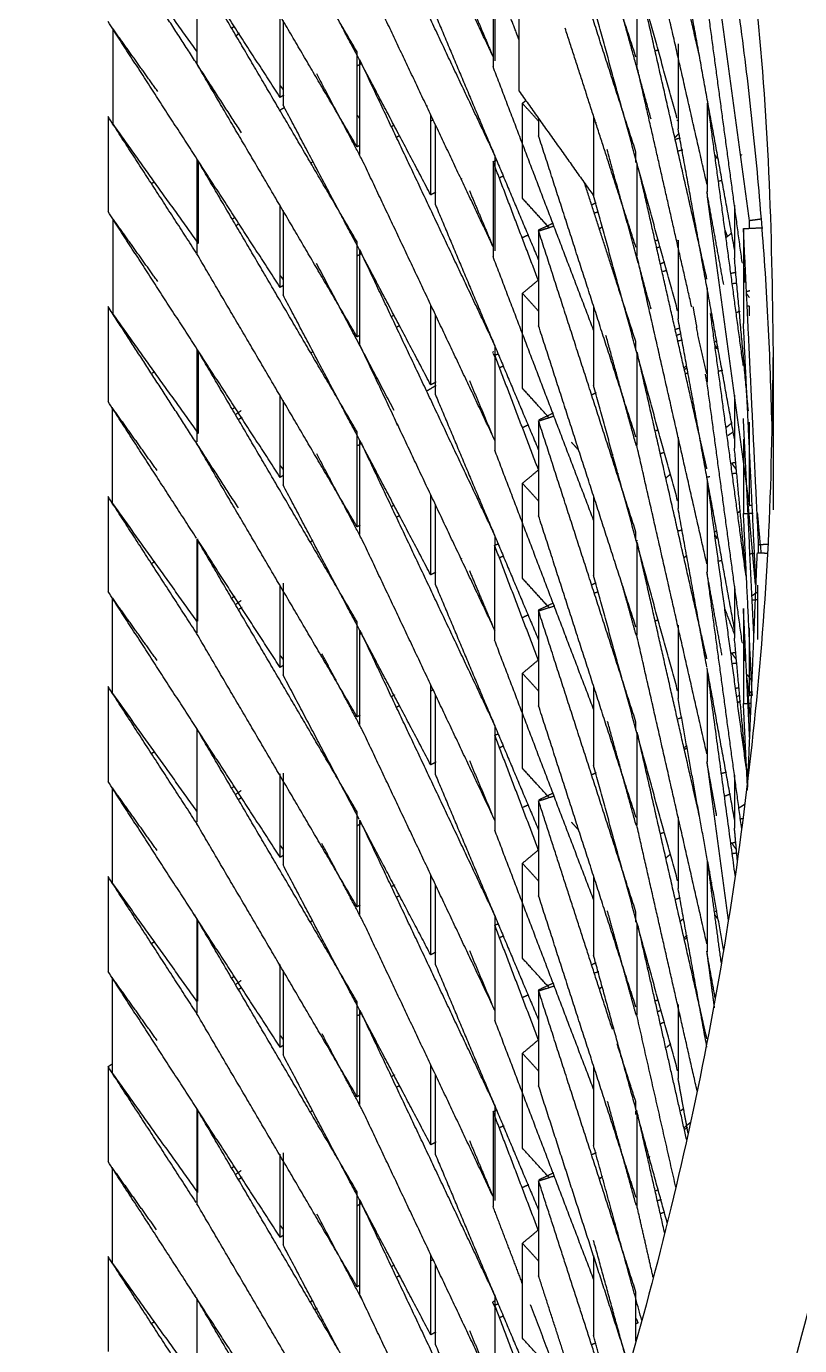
# Model space of a CAD drawing. Header units: centimetres. Extents: x 0 to 19.8, y 0 to 41.5.
# Drawn here: x 16.671 to 17.16, y 15.006 to 15.84 of the extents above; entities that cross this region are included whole.
import ezdxf

# ---------------------------------------------------------------- set-up
doc = ezdxf.new("R2010")
doc.units = ezdxf.units.CM
doc.layers.add('Make2D$Visible$Curves', color=7, linetype='Continuous', true_color=0x000000)

msp = doc.modelspace()

# ---------------------------------------------------------------- linework, layer by layer
at = {"layer": 'Make2D$Visible$Curves', "color": 18, "lineweight": -3, "true_color": 0x000000}
for points, weights in [([(17.24305, 15.63412), (17.24305, 16.57453), (16.60408, 17.26453)], [0.853867800566, 0.860338983745, 1]), ([(16.53071, 17.19659), (17.14305, 16.53534), (17.14305, 15.63412)], [1, 0.860338983745, 0.853867800566]), ([(17.1425, 15.58412), (17.13145, 16.09251), (16.90706, 16.54885)], [0.854325259048, 0.860044404178, 0.908139450039]), ([(17.08101, 15.76925), (17.08239, 15.77072), (17.08378, 15.77218)], [0.981324786889, 0.98078318481, 0.980245690623])]:
    msp.add_rational_spline(points, weights, degree=2, dxfattribs=at)
for points in [[(17.05645, 15.82004), (17.02571, 15.9152), (16.99497, 16.01035)], [(16.88032, 15.82343), (16.82968, 15.90967), (16.77905, 15.9959)], [(16.96607, 15.82072), (16.92448, 15.90865), (16.88289, 15.99658)], [(17.09657, 15.82066), (17.07708, 15.90648), (17.05759, 15.9923)], [(17.08236, 15.78151), (17.05601, 15.87714), (17.02966, 15.97278)], [(16.8317, 15.79469), (16.77735, 15.87863), (16.723, 15.96258)], [(17.05645, 15.76004), (17.02571, 15.8552), (16.99497, 15.95035)], [(16.88032, 15.76343), (16.82968, 15.84967), (16.77905, 15.9359)], [(16.96741, 15.75788), (16.92481, 15.84795), (16.88221, 15.93802)], [(17.10126, 15.74002), (17.07911, 15.83754), (17.05696, 15.93505)], [(16.9268, 15.73312), (16.88014, 15.82156), (16.83348, 15.91001)], [(17.12809, 15.71681), (17.11471, 15.81591), (17.10132, 15.91501)], [(16.80731, 15.77235), (16.76516, 15.83746), (16.723, 15.90258)], [(16.77905, 15.82391), (16.7523, 15.86136), (16.72556, 15.89881)], [(16.98251, 15.89884), (16.98251, 15.84884), (16.98251, 15.79884)], [(17.11882, 15.69818), (17.10095, 15.79657), (17.08307, 15.89496)], [(16.88032, 15.70343), (16.82968, 15.78967), (16.77905, 15.8759)], [(16.77905, 15.8759), (16.77905, 15.8459), (16.77905, 15.8159)], [(16.9661, 15.70065), (16.9245, 15.78861), (16.88289, 15.87658)], [(16.98251, 15.83133), (16.97434, 15.85274), (16.96617, 15.87415)], [(16.96617, 15.87415), (16.96617, 15.84415), (16.96617, 15.81415)], [(16.96741, 15.81788), (16.96741, 15.84788), (16.96741, 15.87788)], [(17.05696, 15.87411), (17.05696, 15.84458), (17.05696, 15.81505)], [(17.10126, 15.68002), (17.0792, 15.77712), (17.05715, 15.87423)], [(16.9512, 15.8559), (16.95869, 15.8381), (16.96617, 15.8203)], [(17.08278, 15.65996), (17.05622, 15.75637), (17.02966, 15.85278)], [(17.12353, 15.69055), (17.11243, 15.77278), (17.10132, 15.85501)], [(16.8317, 15.67469), (16.77735, 15.75863), (16.723, 15.84258)], [(16.8317, 15.79469), (16.8317, 15.82046), (16.8317, 15.84623)], [(16.83348, 15.84331), (16.83348, 15.81666), (16.83348, 15.79001)], [(16.92976, 15.84688), (16.96236, 15.76936), (16.99497, 15.69185)], [(17.06595, 15.78107), (17.05698, 15.81361), (17.04801, 15.84615)], [(16.72597, 15.83818), (16.72597, 15.80818), (16.72597, 15.77818)], [(16.75435, 15.79844), (16.74024, 15.8182), (16.72613, 15.83796)], [(16.80273, 15.83955), (16.80191, 15.83897), (16.8011, 15.8384)], [(16.80384, 15.83378), (16.80491, 15.83454), (16.80597, 15.8353)], [(17.05645, 15.70004), (17.0341, 15.76921), (17.01176, 15.83839)], [(17.07091, 15.82471), (17.06974, 15.82433), (17.06857, 15.82395)], [(17.08307, 15.82864), (17.08307, 15.8018), (17.08307, 15.77496)], [(16.88032, 15.64343), (16.82968, 15.72967), (16.77905, 15.8159)], [(16.88032, 15.76343), (16.88032, 15.79343), (16.88032, 15.82343)], [(16.88045, 15.81479), (16.8818, 15.8155), (16.88316, 15.81621)], [(16.88189, 15.81868), (16.88189, 15.78868), (16.88189, 15.75868)], [(16.96741, 15.63788), (16.92479, 15.728), (16.88216, 15.81811)], [(16.88388, 15.75447), (16.86933, 15.78206), (16.85478, 15.80964)], [(17.02966, 15.64779), (16.99791, 15.73097), (16.96617, 15.81415)], [(17.09167, 15.66223), (17.07432, 15.73864), (17.05696, 15.81505)], [(16.8317, 15.8022), (16.83259, 15.80095), (16.83348, 15.7997)], [(16.8338, 15.79605), (16.83275, 15.79537), (16.8317, 15.79469)], [(16.98251, 15.79884), (17.00598, 15.76588), (17.02944, 15.73292)], [(16.98473, 15.79098), (16.98584, 15.79191), (16.98695, 15.79283)], [(16.99497, 15.77973), (16.98985, 15.78535), (16.98473, 15.79098)], [(16.98473, 15.73098), (16.98473, 15.76098), (16.98473, 15.79098)], [(17.10132, 15.79113), (17.10132, 15.76307), (17.10132, 15.73501)], [(17.12424, 15.6253), (17.11307, 15.70806), (17.10189, 15.79082)], [(16.723, 15.78258), (16.723, 15.75258), (16.723, 15.72258)], [(16.77894, 15.69618), (16.75097, 15.73938), (16.723, 15.78258)], [(16.83153, 15.78671), (16.83312, 15.78765), (16.8347, 15.78858)], [(16.9268, 15.61312), (16.88014, 15.70156), (16.83348, 15.79001)], [(16.88041, 15.78345), (16.88115, 15.78231), (16.88189, 15.78116)], [(16.92455, 15.7894), (16.92445, 15.78935), (16.92435, 15.78929)], [(16.9268, 15.73312), (16.9268, 15.75842), (16.9268, 15.78373)], [(17.02966, 15.78297), (17.02966, 15.75788), (17.02966, 15.73278)], [(16.78005, 15.70244), (16.75301, 15.74031), (16.72597, 15.77818)], [(16.9034, 15.77699), (16.90292, 15.7767), (16.90243, 15.77642)], [(16.92691, 15.77997), (16.92761, 15.7803), (16.9283, 15.78063)], [(16.92976, 15.72688), (16.92976, 15.75221), (16.92976, 15.77755)], [(16.99497, 15.78156), (16.99497, 15.77596), (16.99497, 15.77035)], [(17.03109, 15.77893), (17.03121, 15.77897), (17.03134, 15.77902)], [(17.08278, 15.77996), (17.08271, 15.78023), (17.08264, 15.78049)], [(17.0835, 15.78016), (17.08314, 15.78006), (17.08278, 15.77996)], [(17.11867, 15.57903), (17.10087, 15.677), (17.08307, 15.77496)], [(16.90547, 15.76983), (16.90628, 15.77021), (16.90708, 15.77059)], [(17.05645, 15.58004), (17.02571, 15.6752), (16.99497, 15.77035)], [(17.0845, 15.7691), (17.0829, 15.76858), (17.0813, 15.76807)], [(16.88201, 15.76443), (16.88116, 15.76393), (16.88032, 15.76343)], [(16.96741, 15.69788), (16.96741, 15.72788), (16.96741, 15.75788)], [(17.06599, 15.66092), (17.05208, 15.71141), (17.03817, 15.76189)], [(17.05645, 15.75368), (17.05645, 15.75686), (17.05645, 15.76004)], [(17.08331, 15.76104), (17.08464, 15.76134), (17.08596, 15.76164)], [(17.10776, 15.75636), (17.10701, 15.75739), (17.10626, 15.75843)], [(17.12278, 15.75844), (17.1231, 15.75852), (17.12342, 15.75861)], [(16.88032, 15.58343), (16.82968, 15.66967), (16.77905, 15.7559)], [(16.77905, 15.7559), (16.77905, 15.7259), (16.77905, 15.6959)], [(16.78005, 15.70244), (16.78005, 15.72845), (16.78005, 15.75446)], [(16.85242, 15.75411), (16.85188, 15.75372), (16.85133, 15.75333)], [(16.96741, 15.57788), (16.92515, 15.66723), (16.88289, 15.75658)], [(16.96617, 15.75415), (16.96729, 15.75458), (16.9684, 15.755)], [(16.99478, 15.67918), (16.98048, 15.71667), (16.96617, 15.75415)], [(16.96617, 15.75415), (16.96617, 15.72415), (16.96617, 15.69415)], [(17.05696, 15.7521), (17.05696, 15.72358), (17.05696, 15.69505)], [(17.10722, 15.75636), (17.10747, 15.75653), (17.10773, 15.7567)], [(16.75076, 15.74055), (16.75142, 15.74097), (16.75207, 15.7414)], [(16.94633, 15.74342), (16.94618, 15.74334), (16.94604, 15.74326)], [(16.97298, 15.74506), (16.97157, 15.74446), (16.97015, 15.74387)], [(17.04418, 15.67803), (17.03406, 15.70933), (17.02395, 15.74064)], [(17.09657, 15.58066), (17.07768, 15.66385), (17.05878, 15.74705)], [(17.11089, 15.74221), (17.10971, 15.74194), (17.10853, 15.74167)], [(16.92997, 15.73479), (16.92839, 15.73395), (16.9268, 15.73312)], [(16.9512, 15.7359), (16.95869, 15.7181), (16.96617, 15.7003)], [(17.08278, 15.53996), (17.05622, 15.63637), (17.02966, 15.73278)], [(17.11186, 15.67652), (17.10654, 15.70579), (17.10122, 15.73507)], [(17.12809, 15.53681), (17.11471, 15.63591), (17.10132, 15.73501)], [(16.8317, 15.67469), (16.8317, 15.70046), (16.8317, 15.72623)], [(16.92976, 15.72688), (16.96236, 15.64936), (16.99497, 15.57185)], [(17.00156, 15.71248), (16.99315, 15.72173), (16.98473, 15.73098)], [(17.03114, 15.72803), (17.02983, 15.7274), (17.02851, 15.72678)], [(17.11867, 15.72656), (17.11867, 15.70987), (17.11867, 15.69317)], [(16.8317, 15.55469), (16.77735, 15.63863), (16.723, 15.72258)], [(16.72597, 15.71799), (16.72597, 15.68809), (16.72597, 15.65818)], [(16.75435, 15.67844), (16.74035, 15.69805), (16.72635, 15.71765)], [(16.80309, 15.71888), (16.80245, 15.71843), (16.80182, 15.71798)], [(16.83348, 15.72319), (16.83348, 15.6966), (16.83348, 15.67001)], [(17.01143, 15.7187), (17.01179, 15.71794), (17.01214, 15.71718)], [(17.03012, 15.72171), (17.03136, 15.72211), (17.0326, 15.72251)], [(17.13603, 15.71788), (17.13206, 15.71735), (17.12809, 15.71681)], [(17.12809, 15.71203), (17.12809, 15.71442), (17.12809, 15.71681)], [(16.80389, 15.71381), (16.80475, 15.71443), (16.8056, 15.71504)], [(16.98853, 15.70787), (16.9867, 15.70701), (16.98486, 15.70614)], [(17.00406, 15.71522), (16.99936, 15.713), (16.99467, 15.71078)], [(16.99497, 15.71035), (16.99982, 15.71192), (17.00468, 15.71349)], [(17.05645, 15.52004), (17.02571, 15.6152), (16.99497, 15.71035)], [(16.99497, 15.71035), (16.99497, 15.68035), (16.99497, 15.65035)], [(17.03333, 15.71161), (17.03424, 15.71238), (17.03515, 15.71314)], [(17.11272, 15.7106), (17.11345, 15.70868), (17.11418, 15.70677)], [(17.11692, 15.70906), (17.11532, 15.70773), (17.11373, 15.70639)], [(17.12435, 15.71185), (17.13043, 15.71215), (17.13652, 15.71244)], [(17.13393, 15.51208), (17.12914, 15.61197), (17.12435, 15.71185)], [(17.12435, 15.71185), (17.12435, 15.68185), (17.12435, 15.65185)], [(16.88032, 15.64343), (16.88032, 15.67343), (16.88032, 15.70343)], [(17.07056, 15.7046), (17.0696, 15.70429), (17.06863, 15.70397)], [(17.07183, 15.70041), (17.07084, 15.70003), (17.06985, 15.69965)], [(17.08252, 15.70449), (17.08237, 15.70443), (17.08223, 15.70437)], [(17.08307, 15.7045), (17.08307, 15.67973), (17.08307, 15.65496)], [(16.88032, 15.52343), (16.82968, 15.60967), (16.77905, 15.6959)], [(16.88049, 15.69481), (16.88184, 15.69552), (16.8832, 15.69623)], [(16.88189, 15.69868), (16.88189, 15.66868), (16.88189, 15.63868)], [(16.96741, 15.51788), (16.92477, 15.60804), (16.88212, 15.69819)], [(17.02966, 15.52779), (16.99791, 15.61097), (16.96617, 15.69415)], [(17.05745, 15.69492), (17.05714, 15.6948), (17.05684, 15.69468)], [(17.10126, 15.50002), (17.0792, 15.59715), (17.05714, 15.69428)], [(17.07185, 15.68967), (17.07317, 15.69023), (17.07449, 15.69078)], [(17.12743, 15.59675), (17.12305, 15.64496), (17.11867, 15.69317)], [(17.12551, 15.67786), (17.12493, 15.6843), (17.12434, 15.69073)], [(16.90366, 15.59698), (16.87916, 15.64342), (16.85466, 15.68986)], [(17.07342, 15.68484), (17.07462, 15.68517), (17.07581, 15.6855)], [(17.11955, 15.68418), (17.11802, 15.68383), (17.11649, 15.68348)], [(16.8317, 15.6822), (16.83259, 15.68095), (16.83348, 15.6797)], [(16.83367, 15.67597), (16.83269, 15.67533), (16.8317, 15.67469)], [(16.98473, 15.67098), (16.98993, 15.67532), (16.99512, 15.67967)], [(17.05645, 15.64004), (17.05032, 15.65901), (17.04419, 15.67799)], [(17.10132, 15.6745), (17.10132, 15.64476), (17.10132, 15.61501)], [(17.10854, 15.68167), (17.10853, 15.68167), (17.10853, 15.68167)], [(17.11739, 15.67718), (17.11874, 15.67736), (17.12009, 15.67755)], [(16.9268, 15.49312), (16.88014, 15.58156), (16.83348, 15.67001)], [(16.99497, 15.65973), (16.98985, 15.66535), (16.98473, 15.67098)], [(16.98473, 15.61098), (16.98473, 15.64098), (16.98473, 15.67098)], [(17.12829, 15.6725), (17.12729, 15.67223), (17.12629, 15.67195)], [(17.12809, 15.66836), (17.12728, 15.66948), (17.12647, 15.67059)], [(16.723, 15.66258), (16.723, 15.63258), (16.723, 15.60258)], [(16.80533, 15.53542), (16.76417, 15.599), (16.723, 15.66258)], [(16.78005, 15.58244), (16.75301, 15.62031), (16.72597, 15.65818)], [(16.9268, 15.61312), (16.9268, 15.63842), (16.9268, 15.66373)], [(16.92976, 15.60688), (16.92976, 15.63218), (16.92976, 15.65749)], [(17.02966, 15.66297), (17.02966, 15.63788), (17.02966, 15.61278)], [(17.08344, 15.66014), (17.08311, 15.66005), (17.08278, 15.65996)], [(17.09502, 15.64918), (17.09382, 15.65581), (17.09261, 15.66244)], [(17.10353, 15.65868), (17.10353, 15.65869), (17.10353, 15.65871)], [(17.12598, 15.49241), (17.11478, 15.57533), (17.10359, 15.65824)], [(17.12218, 15.65962), (17.12097, 15.65916), (17.11977, 15.6587)], [(17.12716, 15.66297), (17.12746, 15.66303), (17.12776, 15.66308)], [(17.12809, 15.65681), (17.12809, 15.65991), (17.12809, 15.663)], [(16.90365, 15.65713), (16.90303, 15.65677), (16.90242, 15.65641)], [(16.90547, 15.64983), (16.90629, 15.65022), (16.90712, 15.65061)], [(17.05645, 15.46004), (17.02571, 15.5552), (16.99497, 15.65035)], [(17.08416, 15.64899), (17.08276, 15.64854), (17.08136, 15.64809)], [(17.11882, 15.45818), (17.10095, 15.55657), (17.08307, 15.65496)], [(17.10126, 15.62002), (17.09792, 15.63471), (17.09459, 15.64939)], [(17.13228, 15.48662), (17.12831, 15.56924), (17.12435, 15.65185)], [(16.88189, 15.64436), (16.88111, 15.6439), (16.88032, 15.64343)], [(17.05661, 15.57496), (17.04704, 15.60968), (17.03748, 15.6444)], [(17.08482, 15.64536), (17.08358, 15.64489), (17.08234, 15.64442)], [(17.08288, 15.64094), (17.08409, 15.64122), (17.0853, 15.64149)], [(17.10739, 15.64109), (17.1068, 15.6406), (17.1062, 15.6401)], [(16.77905, 15.6359), (16.77905, 15.60657), (16.77905, 15.57725)], [(16.88032, 15.46343), (16.82968, 15.54967), (16.77905, 15.6359)], [(16.78005, 15.58244), (16.78005, 15.60831), (16.78005, 15.63419)], [(16.85244, 15.63413), (16.85191, 15.63374), (16.85137, 15.63336)], [(16.96741, 15.45788), (16.92465, 15.54828), (16.88189, 15.63868)], [(16.96655, 15.63407), (16.96615, 15.63384), (16.96576, 15.6336)], [(16.96612, 15.6329), (16.96677, 15.63168), (16.96741, 15.63046)], [(16.96723, 15.63192), (16.96834, 15.63235), (16.96946, 15.63278)], [(16.96741, 15.63192), (16.96741, 15.6349), (16.96741, 15.63788)], [(17.05645, 15.63505), (17.05645, 15.63755), (17.05645, 15.64004)], [(17.05696, 15.63368), (17.05696, 15.60437), (17.05696, 15.57505)], [(17.10126, 15.44002), (17.07925, 15.53691), (17.05725, 15.6338)], [(17.10842, 15.63546), (17.10734, 15.63694), (17.10626, 15.63843)], [(17.1069, 15.63615), (17.10731, 15.63643), (17.10773, 15.6367)], [(17.14305, 15.63412), (17.14305, 15.58412), (17.14305, 15.53412)], [(16.9948, 15.55968), (16.98101, 15.5958), (16.96723, 15.63192)], [(16.96723, 15.63192), (16.96723, 15.60192), (16.96723, 15.57192)], [(16.97301, 15.62507), (16.97174, 15.62453), (16.97046, 15.624)], [(17.08705, 15.62287), (17.0879, 15.62344), (17.08874, 15.62401)], [(17.08847, 15.62527), (17.08779, 15.6247), (17.08711, 15.62413)], [(16.75076, 15.62055), (16.7515, 15.62102), (16.75223, 15.6215)], [(16.9512, 15.6159), (16.95831, 15.59899), (16.96542, 15.58208)], [(17.08767, 15.6203), (17.08848, 15.62056), (17.0893, 15.62083)], [(17.10123, 15.615), (17.10079, 15.61743), (17.10035, 15.61986)], [(17.11131, 15.6223), (17.10998, 15.622), (17.10865, 15.6217)], [(16.93018, 15.61271), (16.92721, 15.61097), (16.92425, 15.60923)], [(16.93018, 15.6149), (16.92849, 15.61401), (16.9268, 15.61312)], [(17.00161, 15.59242), (16.99317, 15.6017), (16.98473, 15.61098)], [(17.03136, 15.60813), (17.03004, 15.60751), (17.02873, 15.60688)], [(17.08278, 15.41996), (17.05622, 15.51637), (17.02966, 15.61278)], [(17.12354, 15.45048), (17.11243, 15.53274), (17.10132, 15.61501)], [(16.77885, 15.51631), (16.75093, 15.55944), (16.723, 15.60258)], [(16.8317, 15.55469), (16.8317, 15.58056), (16.8317, 15.60643)], [(16.83348, 15.60319), (16.83348, 15.5766), (16.83348, 15.55001)], [(16.92976, 15.60688), (16.96236, 15.52936), (16.99497, 15.45185)], [(17.11867, 15.60663), (17.11867, 15.5899), (17.11867, 15.57317)], [(16.72556, 15.59881), (16.72556, 15.56881), (16.72556, 15.53881)], [(16.75394, 15.55907), (16.73975, 15.57894), (16.72556, 15.59881)], [(16.80309, 15.59888), (16.80247, 15.59845), (16.80186, 15.59801)], [(16.80372, 15.59462), (16.80533, 15.59577), (16.80695, 15.59692)], [(16.80565, 15.59152), (16.80665, 15.59211), (16.80764, 15.59269)], [(16.99497, 15.59035), (16.99985, 15.59193), (17.00474, 15.59351)], [(17.00427, 15.59532), (16.99969, 15.59315), (16.9951, 15.59098)], [(17.01143, 15.5987), (17.01179, 15.59794), (17.01214, 15.59718)], [(17.13095, 15.45432), (17.12765, 15.52309), (17.12435, 15.59185)], [(16.88032, 15.52343), (16.88032, 15.55343), (16.88032, 15.58343)], [(16.90541, 15.58795), (16.9057, 15.58811), (16.906, 15.58826)], [(16.9883, 15.58776), (16.98673, 15.58702), (16.98517, 15.58628)], [(17.05645, 15.40004), (17.02571, 15.4952), (16.99497, 15.59035)], [(16.99497, 15.59035), (16.99497, 15.56035), (16.99497, 15.53035)], [(17.07066, 15.58463), (17.06981, 15.58435), (17.06896, 15.58408)], [(17.11721, 15.5893), (17.11534, 15.58774), (17.11348, 15.58618)], [(17.11438, 15.58115), (17.11618, 15.58235), (17.11797, 15.58355)], [(17.12809, 15.53681), (17.12809, 15.56316), (17.12809, 15.58951)], [(16.88032, 15.40343), (16.82968, 15.48967), (16.77905, 15.5759)], [(16.8807, 15.57492), (16.88205, 15.57563), (16.88341, 15.57635)], [(16.88189, 15.57826), (16.88189, 15.54847), (16.88189, 15.51868)], [(16.96741, 15.39788), (16.92484, 15.48789), (16.88227, 15.57789)], [(17.02033, 15.57184), (17.01803, 15.57437), (17.01573, 15.5769)], [(17.05737, 15.58034), (17.05714, 15.58026), (17.0569, 15.58018)], [(17.10126, 15.38002), (17.07911, 15.47754), (17.05696, 15.57505)], [(17.08307, 15.58009), (17.08307, 15.55753), (17.08307, 15.53496)], [(17.10126, 15.56002), (17.09903, 15.56985), (17.0968, 15.57967)], [(17.12435, 15.57879), (17.12435, 15.55532), (17.12435, 15.53185)], [(17.12809, 15.57987), (17.12796, 15.57984), (17.12784, 15.57982)], [(16.88388, 15.51447), (16.86933, 15.54206), (16.85478, 15.56964)], [(17.02966, 15.40832), (16.99844, 15.49012), (16.96723, 15.57192)], [(17.04197, 15.56901), (17.04146, 15.56882), (17.04095, 15.56862)], [(17.07208, 15.56977), (17.07322, 15.57025), (17.07437, 15.57073)], [(17.12601, 15.49239), (17.12234, 15.53278), (17.11867, 15.57317)], [(16.8317, 15.56225), (16.83259, 15.56101), (16.83348, 15.55976)], [(16.98473, 15.55098), (16.98985, 15.55526), (16.99497, 15.55954)], [(17.1196, 15.56419), (17.11832, 15.5639), (17.11704, 15.56361)], [(17.1199, 15.55965), (17.11849, 15.56158), (17.11708, 15.56352)], [(17.11764, 15.55721), (17.11888, 15.55738), (17.12012, 15.55755)], [(17.12809, 15.55863), (17.12855, 15.55869), (17.12901, 15.55875)], [(16.83357, 15.5559), (16.83264, 15.5553), (16.8317, 15.55469)], [(16.9268, 15.37312), (16.88014, 15.46156), (16.83348, 15.55001)], [(16.99497, 15.53973), (16.98985, 15.54535), (16.98473, 15.55098)], [(16.98473, 15.49098), (16.98473, 15.52098), (16.98473, 15.55098)], [(17.0447, 15.55692), (17.04506, 15.55702), (17.04541, 15.55712)], [(17.07819, 15.55667), (17.07688, 15.55558), (17.07558, 15.55449)], [(17.10132, 15.55501), (17.10225, 15.55514), (17.10318, 15.55526)], [(17.10132, 15.55336), (17.10132, 15.52419), (17.10132, 15.49501)], [(17.12606, 15.37186), (17.11382, 15.46244), (17.10159, 15.55303)], [(16.723, 15.54258), (16.723, 15.51258), (16.723, 15.48258)], [(16.77906, 15.45599), (16.75103, 15.49928), (16.723, 15.54258)], [(16.9268, 15.49312), (16.9268, 15.51842), (16.9268, 15.54373)], [(17.02966, 15.54297), (17.02966, 15.51788), (17.02966, 15.49278)], [(16.77905, 15.46391), (16.7523, 15.50136), (16.72556, 15.53881)], [(16.90366, 15.53714), (16.90305, 15.53678), (16.90243, 15.53642)], [(16.92976, 15.48688), (16.92976, 15.51219), (16.92976, 15.5375)], [(17.08323, 15.54009), (17.08301, 15.54003), (17.08278, 15.53996)], [(17.10125, 15.43489), (17.09216, 15.48492), (17.08307, 15.53496)], [(17.12237, 15.53361), (17.12156, 15.53294), (17.12075, 15.53226)], [(17.12765, 15.53804), (17.12736, 15.53779), (17.12707, 15.53755)], [(17.13195, 15.48698), (17.12969, 15.51186), (17.12743, 15.53674)], [(17.12986, 15.53705), (17.12897, 15.53693), (17.12809, 15.53681)], [(17.13558, 15.50704), (17.13443, 15.51966), (17.13328, 15.53228)], [(16.88201, 15.52443), (16.88116, 15.52393), (16.88032, 15.52343)], [(16.90547, 15.52983), (16.9063, 15.53022), (16.90712, 15.53061)], [(17.05645, 15.34004), (17.02571, 15.4352), (16.99497, 15.53035)], [(17.12435, 15.53185), (17.12741, 15.532), (17.13046, 15.53215)], [(17.12985, 15.41713), (17.1271, 15.47449), (17.12435, 15.53185)], [(16.77905, 15.5159), (16.77905, 15.48627), (16.77905, 15.45663)], [(16.77964, 15.46397), (16.77964, 15.48991), (16.77964, 15.51586)], [(16.96741, 15.33788), (16.92515, 15.42723), (16.88289, 15.51658)], [(16.96741, 15.51188), (16.96741, 15.51462), (16.96741, 15.51736)], [(17.05645, 15.51505), (17.05645, 15.51755), (17.05645, 15.52004)], [(17.08288, 15.52094), (17.08425, 15.52125), (17.08562, 15.52156)], [(17.10758, 15.51661), (17.10692, 15.51752), (17.10626, 15.51843)], [(17.10745, 15.52114), (17.10687, 15.52066), (17.1063, 15.52018)], [(17.1072, 15.51635), (17.10747, 15.51653), (17.10773, 15.5167)], [(16.8317, 15.43469), (16.80551, 15.47514), (16.77932, 15.5156)], [(16.88032, 15.34343), (16.82982, 15.42943), (16.77932, 15.51543)], [(16.85229, 15.51494), (16.85154, 15.51441), (16.8508, 15.51388)], [(16.96713, 15.51188), (16.96841, 15.51237), (16.96969, 15.51285)], [(16.99474, 15.43952), (16.98094, 15.4757), (16.96713, 15.51188)], [(16.96713, 15.51188), (16.96713, 15.48188), (16.96713, 15.45188)], [(17.05696, 15.51505), (17.05696, 15.51473), (17.05696, 15.5144)], [(17.05696, 15.51368), (17.05696, 15.48437), (17.05696, 15.45505)], [(17.09657, 15.34066), (17.07692, 15.42716), (17.05728, 15.51366)], [(17.13996, 15.51237), (17.13695, 15.51223), (17.13393, 15.51208)], [(17.13393, 15.50742), (17.13393, 15.50975), (17.13393, 15.51208)], [(16.75076, 15.50055), (16.7516, 15.50109), (16.75244, 15.50164)], [(16.94633, 15.50342), (16.94618, 15.50333), (16.94602, 15.50325)], [(16.97277, 15.50497), (16.9717, 15.50452), (16.97064, 15.50407)], [(17.08847, 15.50527), (17.08769, 15.50461), (17.08691, 15.50396)], [(17.11087, 15.5022), (17.10988, 15.50198), (17.10889, 15.50175)], [(17.12694, 15.3571), (17.13003, 15.43212), (17.13312, 15.50714)], [(17.1306, 15.50669), (17.12967, 15.50647), (17.12874, 15.50626)], [(17.13312, 15.50714), (17.13632, 15.50701), (17.13953, 15.50688)], [(16.92995, 15.49478), (16.92838, 15.49395), (16.9268, 15.49312)], [(16.9512, 15.4959), (16.95916, 15.47696), (16.96713, 15.45803)], [(17.00156, 15.47248), (16.99315, 15.48173), (16.98473, 15.49098)], [(17.08278, 15.29996), (17.05622, 15.39637), (17.02966, 15.49278)], [(17.11077, 15.44252), (17.10601, 15.46871), (17.10125, 15.49491)], [(17.12322, 15.33283), (17.11227, 15.41392), (17.10132, 15.49501)], [(16.8317, 15.31469), (16.77735, 15.39863), (16.723, 15.48258)], [(16.8317, 15.43469), (16.8317, 15.46048), (16.8317, 15.48626)], [(16.83348, 15.48786), (16.83348, 15.45894), (16.83348, 15.43001)], [(16.92976, 15.48688), (16.96236, 15.40936), (16.99497, 15.33185)], [(17.03112, 15.48802), (17.02981, 15.4874), (17.02849, 15.48677)], [(17.03024, 15.48175), (17.03121, 15.48206), (17.03218, 15.48238)], [(17.05661, 15.45496), (17.05206, 15.47146), (17.04752, 15.48796)], [(17.11867, 15.48597), (17.11867, 15.46957), (17.11867, 15.45317)], [(17.13312, 15.48662), (17.13312, 15.4695), (17.13312, 15.45239)], [(16.72556, 15.47862), (16.72556, 15.44872), (16.72556, 15.41881)], [(16.75394, 15.43907), (16.73991, 15.45872), (16.72588, 15.47836)], [(16.80291, 15.47968), (16.80209, 15.4791), (16.80128, 15.47852)], [(16.80351, 15.47447), (16.80523, 15.47569), (16.80695, 15.47692)], [(17.00412, 15.47525), (16.99938, 15.473), (16.99463, 15.47076)], [(17.01143, 15.4787), (17.01179, 15.47794), (17.01214, 15.47718)], [(17.13264, 15.48221), (17.13119, 15.48099), (17.12973, 15.47977)], [(17.13281, 15.47745), (17.13153, 15.47727), (17.13024, 15.4771)], [(17.13312, 15.48143), (17.13297, 15.48164), (17.13282, 15.48184)], [(16.80565, 15.47152), (16.80664, 15.4721), (16.80762, 15.47268)], [(16.98852, 15.46786), (16.9867, 15.46701), (16.98488, 15.46615)], [(16.99497, 15.47035), (17.0001, 15.47201), (17.00523, 15.47367)], [(17.05645, 15.28004), (17.02571, 15.3752), (16.99497, 15.47035)], [(16.99497, 15.47035), (16.99497, 15.44035), (16.99497, 15.41035)], [(17.11261, 15.47142), (17.11564, 15.46349), (17.11867, 15.45555)], [(17.12829, 15.38974), (17.12632, 15.4308), (17.12435, 15.47185)], [(17.12435, 15.47185), (17.12435, 15.44185), (17.12435, 15.41185)], [(16.88032, 15.40343), (16.88032, 15.43343), (16.88032, 15.46343)], [(16.88189, 15.4579), (16.88189, 15.42829), (16.88189, 15.39868)], [(16.96741, 15.27788), (16.92479, 15.36798), (16.88217, 15.45809)], [(17.05645, 15.46004), (17.05645, 15.4601), (17.05645, 15.46017)], [(17.07054, 15.46459), (17.06966, 15.46431), (17.06878, 15.46402)], [(17.08307, 15.46138), (17.08307, 15.43817), (17.08307, 15.41496)], [(17.12809, 15.41681), (17.12809, 15.43826), (17.12809, 15.4597)], [(16.77876, 15.4568), (16.77907, 15.45702), (16.77939, 15.45725)], [(16.88032, 15.28343), (16.82968, 15.36967), (16.77905, 15.4559)], [(16.88199, 15.4556), (16.88273, 15.45599), (16.88347, 15.45638)], [(17.02966, 15.28802), (16.99839, 15.36995), (16.96713, 15.45188)], [(17.01197, 15.45376), (17.01221, 15.45395), (17.01244, 15.45415)], [(17.10126, 15.26002), (17.07911, 15.35754), (17.05696, 15.45505)], [(17.12608, 15.37158), (17.12237, 15.41238), (17.11867, 15.45317)], [(17.12543, 15.43876), (17.12489, 15.44467), (17.12435, 15.45059)], [(16.8317, 15.44225), (16.83259, 15.44101), (16.83348, 15.43976)], [(16.88388, 15.39447), (16.87099, 15.41891), (16.8581, 15.44334)], [(17.11949, 15.44416), (17.11797, 15.44382), (17.11646, 15.44347)], [(17.1199, 15.43965), (17.11846, 15.44162), (17.11703, 15.4436)], [(16.83381, 15.43606), (16.83275, 15.43537), (16.8317, 15.43469)], [(16.98473, 15.43098), (16.98987, 15.43528), (16.99501, 15.43957)], [(17.10132, 15.4345), (17.10132, 15.43441), (17.10132, 15.43432)], [(17.10132, 15.43268), (17.10132, 15.40385), (17.10132, 15.37501)], [(17.11882, 15.33818), (17.11009, 15.38625), (17.10136, 15.43431)], [(17.11912, 15.30324), (17.11035, 15.36813), (17.10159, 15.43303)], [(17.11737, 15.43718), (17.11887, 15.43738), (17.12037, 15.43758)], [(16.88169, 15.33863), (16.85759, 15.38432), (16.83348, 15.43001)], [(16.99497, 15.41973), (16.98985, 15.42535), (16.98473, 15.43098)], [(16.98473, 15.37098), (16.98473, 15.40098), (16.98473, 15.43098)], [(17.12786, 15.41849), (17.12712, 15.42396), (17.12638, 15.42943)], [(17.1294, 15.42656), (17.12811, 15.42834), (17.12681, 15.43012)], [(16.723, 15.42258), (16.723, 15.39258), (16.723, 15.36258)], [(16.77919, 15.33579), (16.7511, 15.37918), (16.723, 15.42258)], [(16.77905, 15.34391), (16.7523, 15.38136), (16.72556, 15.41881)], [(16.90389, 15.41728), (16.90316, 15.41685), (16.90243, 15.41642)], [(16.9268, 15.37312), (16.9268, 15.39842), (16.9268, 15.42373)], [(16.92713, 15.42007), (16.92771, 15.42035), (16.9283, 15.42063)], [(16.92976, 15.36688), (16.92976, 15.39218), (16.92976, 15.41749)], [(17.02966, 15.42297), (17.02966, 15.39788), (17.02966, 15.37278)], [(17.08342, 15.42014), (17.0831, 15.42005), (17.08278, 15.41996)], [(17.11935, 15.42155), (17.12043, 15.42175), (17.12151, 15.42194)], [(17.12207, 15.41695), (17.1213, 15.41665), (17.12052, 15.41635)], [(17.12952, 15.41959), (17.12841, 15.41867), (17.1273, 15.41774)], [(17.12878, 15.40181), (17.1281, 15.40938), (17.12741, 15.41696)], [(17.13037, 15.41712), (17.12923, 15.41696), (17.12809, 15.41681)], [(16.90547, 15.40983), (16.90639, 15.41026), (16.9073, 15.41069)], [(17.05645, 15.22004), (17.02571, 15.3152), (16.99497, 15.41035)], [(17.11184, 15.25659), (17.09746, 15.33578), (17.08307, 15.41496)], [(17.12227, 15.41353), (17.12163, 15.413), (17.12099, 15.41246)], [(17.12435, 15.41185), (17.12678, 15.41197), (17.12921, 15.41209)], [(17.12696, 15.35746), (17.12565, 15.38466), (17.12435, 15.41185)], [(16.88201, 15.40443), (16.88116, 15.40393), (16.88032, 15.40343)], [(17.05661, 15.33496), (17.04757, 15.36776), (17.03853, 15.40057)], [(17.05645, 15.39505), (17.05645, 15.39755), (17.05645, 15.40004)], [(17.08527, 15.4029), (17.08415, 15.40247), (17.08303, 15.40205)], [(16.77905, 15.3959), (16.77905, 15.3665), (16.77905, 15.3371)], [(16.88032, 15.22343), (16.82968, 15.30967), (16.77905, 15.3959)], [(16.96741, 15.21788), (16.92515, 15.30723), (16.88289, 15.39658)], [(16.96723, 15.39192), (16.96833, 15.39235), (16.96944, 15.39277)], [(16.99497, 15.31923), (16.9811, 15.35558), (16.96723, 15.39192)], [(16.96723, 15.39192), (16.96723, 15.36192), (16.96723, 15.33192)], [(16.96741, 15.39192), (16.96741, 15.3949), (16.96741, 15.39788)], [(17.05696, 15.39368), (17.05696, 15.36437), (17.05696, 15.33505)], [(17.10126, 15.20002), (17.07927, 15.29683), (17.05728, 15.39364)], [(16.97272, 15.38495), (16.97158, 15.38447), (16.97044, 15.38399)], [(17.08708, 15.38289), (17.08792, 15.38346), (17.08877, 15.38403)], [(17.08847, 15.38527), (17.0878, 15.38471), (17.08714, 15.38416)], [(16.75076, 15.38055), (16.75149, 15.38102), (16.75222, 15.38149)], [(16.93017, 15.37489), (16.92848, 15.374), (16.9268, 15.37312)], [(16.9512, 15.3759), (16.95831, 15.35899), (16.96542, 15.34208)], [(17.04589, 15.375), (17.04557, 15.37485), (17.04526, 15.3747)], [(17.10742, 15.34093), (17.10433, 15.35796), (17.10124, 15.37499)], [(17.11483, 15.27499), (17.10808, 15.325), (17.10132, 15.37501)], [(16.8317, 15.31469), (16.8317, 15.34104), (16.8317, 15.36738)], [(16.83348, 15.36788), (16.83348, 15.33894), (16.83348, 15.31001)], [(16.92976, 15.36688), (16.96236, 15.28936), (16.99497, 15.21185)], [(17.00156, 15.35248), (16.99315, 15.36173), (16.98473, 15.37098)], [(17.03134, 15.36812), (17.03002, 15.3675), (17.02871, 15.36688)], [(17.08278, 15.17996), (17.05622, 15.27637), (17.02966, 15.37278)], [(17.11363, 15.36846), (17.11216, 15.36806), (17.1107, 15.36766)], [(17.11867, 15.36656), (17.11867, 15.34987), (17.11867, 15.33317)], [(17.12744, 15.36925), (17.12688, 15.37003), (17.12632, 15.3708)], [(16.8317, 15.19469), (16.77735, 15.27863), (16.723, 15.36258)], [(16.72556, 15.35881), (16.72556, 15.32881), (16.72556, 15.29881)], [(16.75394, 15.31907), (16.73983, 15.33883), (16.72573, 15.35858)], [(16.80269, 15.35953), (16.80209, 15.3591), (16.80148, 15.35866)], [(17.01143, 15.3587), (17.01179, 15.35794), (17.01214, 15.35718)], [(16.8037, 15.35461), (16.80532, 15.35577), (16.80695, 15.35692)], [(16.80565, 15.35152), (16.80647, 15.352), (16.80728, 15.35248)], [(16.99497, 15.35035), (16.99986, 15.35194), (17.00476, 15.35352)], [(17.04152, 15.20626), (17.01824, 15.27831), (16.99497, 15.35035)], [(16.99497, 15.35035), (16.99497, 15.32035), (16.99497, 15.29035)], [(17.00429, 15.35533), (16.99968, 15.35314), (16.99507, 15.35096)], [(17.11614, 15.35467), (17.11447, 15.35404), (17.1128, 15.3534)], [(16.88032, 15.28343), (16.88032, 15.31343), (16.88032, 15.34343)], [(16.98828, 15.34775), (16.98671, 15.34701), (16.98515, 15.34627)], [(17.12154, 15.34594), (17.12353, 15.34727), (17.12551, 15.3486)], [(16.88032, 15.16343), (16.82968, 15.24967), (16.77905, 15.3359)], [(16.88047, 15.33479), (16.88182, 15.33551), (16.88317, 15.33622)], [(16.88189, 15.33824), (16.88189, 15.30846), (16.88189, 15.27868)], [(16.9268, 15.25312), (16.90448, 15.29543), (16.88215, 15.33775)], [(16.96741, 15.15788), (16.92482, 15.24792), (16.88223, 15.33796)], [(17.02033, 15.33184), (17.01803, 15.33437), (17.01573, 15.3369)], [(17.05726, 15.3403), (17.05685, 15.34017), (17.05645, 15.34004)], [(17.09512, 15.16707), (17.07604, 15.25106), (17.05696, 15.33505)], [(17.08307, 15.34009), (17.08307, 15.31753), (17.08307, 15.29496)], [(17.12051, 15.31294), (17.11959, 15.32306), (17.11867, 15.33317)], [(17.12453, 15.33922), (17.12354, 15.33904), (17.12255, 15.33886)], [(17.02966, 15.16832), (16.99844, 15.25012), (16.96723, 15.33192)], [(17.07206, 15.32976), (17.0732, 15.33024), (17.07435, 15.33073)], [(17.11954, 15.32417), (17.11812, 15.32385), (17.1167, 15.32353)], [(16.8317, 15.32225), (16.83259, 15.32101), (16.83348, 15.31976)], [(16.83356, 15.31589), (16.83263, 15.31529), (16.8317, 15.31469)], [(16.88388, 15.27447), (16.87098, 15.29894), (16.85807, 15.3234)], [(16.98473, 15.31098), (16.98997, 15.31535), (16.9952, 15.31973)], [(17.04437, 15.31811), (17.04473, 15.31827), (17.04509, 15.31842)], [(17.07819, 15.31667), (17.07683, 15.31553), (17.07547, 15.3144)], [(17.1199, 15.31965), (17.11846, 15.32162), (17.11703, 15.3236)], [(17.11762, 15.31721), (17.11886, 15.31738), (17.12009, 15.31755)], [(16.9268, 15.13312), (16.88014, 15.22156), (16.83348, 15.31001)], [(16.99497, 15.29973), (16.98985, 15.30535), (16.98473, 15.31098)], [(16.98473, 15.25098), (16.98473, 15.28098), (16.98473, 15.31098)], [(17.10132, 15.31255), (17.10132, 15.28378), (17.10132, 15.25501)], [(17.11038, 15.24792), (17.10603, 15.28017), (17.10168, 15.31241)], [(16.723, 15.30258), (16.723, 15.27258), (16.723, 15.24258)], [(16.77923, 15.21573), (16.75112, 15.25915), (16.723, 15.30258)], [(16.9268, 15.25312), (16.9268, 15.27842), (16.9268, 15.30373)], [(17.02966, 15.30297), (17.02966, 15.27788), (17.02966, 15.25278)], [(17.05039, 15.29879), (17.05014, 15.29906), (17.04989, 15.29934)], [(17.10332, 15.30562), (17.10299, 15.30553), (17.10266, 15.30544)], [(16.77905, 15.22391), (16.7523, 15.26136), (16.72556, 15.29881)], [(16.90387, 15.29726), (16.90304, 15.29677), (16.90221, 15.29629)], [(16.90547, 15.28983), (16.90637, 15.29026), (16.90728, 15.29068)], [(16.92976, 15.24688), (16.92976, 15.27218), (16.92976, 15.29749)], [(17.10126, 15.19486), (17.09217, 15.24491), (17.08307, 15.29496)], [(17.1037, 15.29871), (17.10412, 15.29879), (17.10454, 15.29886)], [(16.88222, 15.28455), (16.88127, 15.28399), (16.88032, 15.28343)], [(17.05645, 15.10004), (17.02571, 15.1952), (16.99497, 15.29035)], [(17.08446, 15.28909), (17.08302, 15.28862), (17.08157, 15.28815)], [(16.77753, 15.27788), (16.77784, 15.27808), (16.77815, 15.27828)], [(16.77905, 15.2759), (16.77905, 15.2462), (16.77905, 15.2165)], [(16.88032, 15.10343), (16.82968, 15.18967), (16.77905, 15.2759)], [(16.77964, 15.22384), (16.77964, 15.24936), (16.77964, 15.27488)], [(16.85227, 15.27493), (16.85152, 15.2744), (16.85078, 15.27386)], [(16.96617, 15.1005), (16.92453, 15.18854), (16.88289, 15.27658)], [(16.96741, 15.27192), (16.96741, 15.27464), (16.96741, 15.27736)], [(17.04768, 15.24738), (17.04304, 15.2642), (17.03841, 15.28101)], [(17.05645, 15.27368), (17.05645, 15.27686), (17.05645, 15.28004)], [(17.08439, 15.27431), (17.08545, 15.2752), (17.08651, 15.27609)], [(17.10772, 15.27642), (17.10699, 15.27742), (17.10626, 15.27843)], [(17.10748, 15.28117), (17.10695, 15.28072), (17.10642, 15.28028)], [(17.10731, 15.27642), (17.10752, 15.27656), (17.10773, 15.2767)], [(16.96723, 15.27192), (16.96844, 15.27239), (16.96966, 15.27285)], [(16.99497, 15.19923), (16.9811, 15.23558), (16.96723, 15.27192)], [(16.96723, 15.27192), (16.96723, 15.24192), (16.96723, 15.21192)], [(17.05696, 15.27249), (17.05696, 15.24377), (17.05696, 15.21505)], [(17.0885, 15.13621), (17.07299, 15.20449), (17.05748, 15.27276)], [(16.75076, 15.26055), (16.75159, 15.26109), (16.75243, 15.26162)], [(16.85787, 15.26218), (16.8583, 15.26244), (16.85874, 15.26269)], [(16.94616, 15.26333), (16.94608, 15.26329), (16.946, 15.26324)], [(16.97294, 15.26504), (16.9718, 15.26456), (16.97067, 15.26408)], [(17.08883, 15.26557), (17.08781, 15.26472), (17.0868, 15.26387)], [(17.08724, 15.263), (17.08809, 15.26357), (17.08894, 15.26414)], [(16.92994, 15.25477), (16.92837, 15.25394), (16.9268, 15.25312)], [(16.9512, 15.2559), (16.95831, 15.23899), (16.96542, 15.22208)], [(17.00186, 15.23215), (16.9933, 15.24156), (16.98473, 15.25098)], [(17.07622, 15.08378), (17.05294, 15.16828), (17.02966, 15.25278)], [(17.10652, 15.22589), (17.10384, 15.24066), (17.10115, 15.25543)], [(17.10609, 15.21973), (17.10371, 15.23737), (17.10132, 15.25501)], [(16.8317, 15.07469), (16.77735, 15.15863), (16.723, 15.24258)], [(16.83102, 15.24642), (16.83142, 15.24665), (16.83181, 15.24688)], [(16.8317, 15.19469), (16.8317, 15.22046), (16.8317, 15.24623)], [(16.83348, 15.24319), (16.83348, 15.2166), (16.83348, 15.19001)], [(16.92976, 15.24688), (16.96236, 15.16936), (16.99497, 15.09185)], [(17.0311, 15.24801), (17.02979, 15.24739), (17.02847, 15.24676)], [(17.03031, 15.24177), (17.03164, 15.2422), (17.03297, 15.24263)], [(17.05661, 15.21496), (17.05231, 15.23055), (17.04801, 15.24615)], [(17.06477, 15.24545), (17.06435, 15.2451), (17.06393, 15.24475)], [(16.75394, 15.19907), (16.73975, 15.21894), (16.72556, 15.23881)], [(16.72556, 15.23881), (16.72556, 15.20881), (16.72556, 15.17881)], [(16.80289, 15.23967), (16.80208, 15.23909), (16.80127, 15.23851)], [(16.80349, 15.23445), (16.80522, 15.23569), (16.80695, 15.23692)], [(16.80565, 15.23152), (16.80645, 15.23199), (16.80725, 15.23246)], [(17.00456, 15.23545), (16.99958, 15.2331), (16.99459, 15.23074)], [(16.99497, 15.23035), (17, 15.23198), (17.00504, 15.23361)], [(17.01143, 15.2387), (17.01179, 15.23794), (17.01214, 15.23718)], [(17.03356, 15.23181), (17.03439, 15.2325), (17.03523, 15.2332)], [(17.09388, 15.23549), (17.09339, 15.23616), (17.0929, 15.23684)], [(16.9885, 15.22786), (16.9867, 15.22701), (16.98491, 15.22616)], [(17.05645, 15.04004), (17.02571, 15.1352), (16.99497, 15.23035)], [(16.99497, 15.23035), (16.99497, 15.20035), (16.99497, 15.17035)], [(17.05316, 15.23022), (17.05316, 15.22884), (17.05316, 15.22747)], [(17.07052, 15.22458), (17.06956, 15.22427), (17.06859, 15.22396)], [(16.77874, 15.21679), (16.77906, 15.21701), (16.77937, 15.21724)], [(16.88032, 15.04343), (16.82968, 15.12967), (16.77905, 15.2159)], [(16.88032, 15.16343), (16.88032, 15.19343), (16.88032, 15.22343)], [(16.88074, 15.21494), (16.8821, 15.21566), (16.88345, 15.21637)], [(16.88189, 15.21804), (16.88189, 15.18836), (16.88189, 15.15868)], [(16.96741, 15.03788), (16.92484, 15.12789), (16.88227, 15.21789)], [(17.07233, 15.21796), (17.0714, 15.21761), (17.07048, 15.21726)], [(17.08307, 15.2217), (17.08307, 15.19833), (17.08307, 15.17496)], [(17.02966, 15.04832), (16.99844, 15.13012), (16.96723, 15.21192)], [(17.08166, 15.10632), (17.06931, 15.16069), (17.05696, 15.21505)], [(17.07181, 15.20966), (17.07313, 15.21021), (17.07445, 15.21077)], [(17.08345, 15.21455), (17.08398, 15.21477), (17.0845, 15.215)], [(16.8317, 15.20225), (16.83259, 15.20101), (16.83348, 15.19976)], [(16.88388, 15.15447), (16.87103, 15.17884), (16.85818, 15.2032)], [(16.98473, 15.19098), (16.98992, 15.19531), (16.9951, 15.19965)], [(17.04253, 15.20659), (17.04208, 15.20642), (17.04162, 15.20625)], [(16.83356, 15.19589), (16.83263, 15.19529), (16.8317, 15.19469)], [(16.99497, 15.17973), (16.98985, 15.18535), (16.98473, 15.19098)], [(16.98473, 15.13098), (16.98473, 15.16098), (16.98473, 15.19098)], [(17.05645, 15.16004), (17.0505, 15.17845), (17.04455, 15.19686)], [(17.07837, 15.19683), (17.07701, 15.19569), (17.07565, 15.19455)], [(17.07838, 15.19683), (17.07832, 15.19692), (17.07826, 15.197)], [(16.723, 15.18258), (16.72435, 15.18345), (16.7257, 15.18432)], [(16.723, 15.18258), (16.723, 15.15258), (16.723, 15.12258)], [(16.77861, 15.09669), (16.75081, 15.13963), (16.723, 15.18258)], [(16.9268, 15.01312), (16.88014, 15.10156), (16.83348, 15.19001)], [(16.9268, 15.13312), (16.9268, 15.15842), (16.9268, 15.18373)], [(17.02966, 15.18297), (17.02966, 15.15788), (17.02966, 15.13278)], [(16.77964, 15.10307), (16.7526, 15.14094), (16.72556, 15.17881)], [(16.90396, 15.17731), (16.90319, 15.17687), (16.90243, 15.17642)], [(16.92976, 15.12688), (16.92976, 15.15218), (16.92976, 15.17749)], [(17.05052, 15.17864), (17.05021, 15.17899), (17.04989, 15.17934)], [(17.08934, 15.14046), (17.08621, 15.15771), (17.08307, 15.17496)], [(16.90547, 15.16983), (16.90627, 15.1702), (16.90706, 15.17058)], [(17.05238, 14.99265), (17.02367, 15.0815), (16.99497, 15.17035)], [(16.88201, 15.16443), (16.88116, 15.16393), (16.88032, 15.16343)], [(16.96741, 15.09788), (16.96741, 15.12788), (16.96741, 15.15788)], [(17.05661, 15.09496), (17.04757, 15.12776), (17.03853, 15.16057)], [(17.05645, 15.15582), (17.05645, 15.15793), (17.05645, 15.16004)], [(16.77905, 15.1559), (16.77905, 15.1259), (16.77905, 15.0959)], [(16.88032, 14.98343), (16.82968, 15.06967), (16.77905, 15.1559)], [(16.77964, 15.10307), (16.77964, 15.12928), (16.77964, 15.1555)], [(16.85207, 15.15478), (16.85152, 15.15439), (16.85098, 15.154)], [(16.96741, 14.97788), (16.92515, 15.06723), (16.88289, 15.15658)], [(16.96617, 15.15415), (16.96751, 15.15466), (16.96885, 15.15518)], [(16.99475, 15.07925), (16.98046, 15.1167), (16.96617, 15.15415)], [(16.96617, 15.15415), (16.96617, 15.12415), (16.96617, 15.09415)], [(17.05645, 15.15229), (17.05645, 15.15338), (17.05645, 15.15447)], [(17.07462, 15.07731), (17.06579, 15.11618), (17.05696, 15.15505)], [(17.05696, 15.15229), (17.05696, 15.12367), (17.05696, 15.09505)], [(17.08475, 15.15461), (17.08567, 15.15539), (17.0866, 15.15616)], [(16.97297, 15.14505), (16.97165, 15.1445), (16.97034, 15.14395)], [(17.09114, 15.1475), (17.08911, 15.14581), (17.08709, 15.14411)], [(17.08733, 15.14306), (17.08818, 15.14363), (17.08903, 15.14419)], [(16.93015, 15.13488), (16.92848, 15.134), (16.9268, 15.13312)], [(16.9512, 15.1359), (16.95869, 15.1181), (16.96617, 15.1003)], [(17.06013, 15.02218), (17.04489, 15.07748), (17.02966, 15.13278)], [(16.8317, 15.07469), (16.8317, 15.10101), (16.8317, 15.12733)], [(16.83348, 15.128), (16.83348, 15.099), (16.83348, 15.07001)], [(16.92976, 15.12688), (16.96236, 15.04936), (16.99497, 14.97185)], [(17.00156, 15.11248), (16.99315, 15.12173), (16.98473, 15.13098)], [(17.03132, 15.12811), (17.03001, 15.12749), (17.02869, 15.12687)], [(17.06506, 15.12569), (17.06446, 15.12519), (17.06386, 15.12469)], [(16.77964, 15.03509), (16.75132, 15.07883), (16.723, 15.12258)], [(16.72556, 15.11881), (16.72556, 15.08881), (16.72556, 15.05881)], [(16.75364, 15.07949), (16.7396, 15.09915), (16.72556, 15.11881)], [(16.80268, 15.11952), (16.80207, 15.11908), (16.80146, 15.11865)], [(16.80368, 15.1146), (16.80531, 15.11576), (16.80695, 15.11692)], [(17.01143, 15.1187), (17.01179, 15.11794), (17.01214, 15.11718)], [(16.80565, 15.11152), (16.80662, 15.11209), (16.80759, 15.11266)], [(16.98871, 15.10796), (16.98665, 15.10698), (16.98459, 15.10601)], [(16.99497, 15.11035), (16.99988, 15.11194), (17.00479, 15.11353)], [(17.04276, 14.96242), (17.01886, 15.03639), (16.99497, 15.11035)], [(16.99497, 15.11035), (16.99497, 15.08035), (16.99497, 15.05035)], [(17.00432, 15.11534), (16.99967, 15.11314), (16.99503, 15.11094)], [(17.03333, 15.11161), (17.03432, 15.11244), (17.03531, 15.11327)], [(17.05316, 15.11025), (17.05316, 15.10902), (17.05316, 15.10778)], [(16.88032, 15.04343), (16.88032, 15.07343), (16.88032, 15.10343)], [(17.05724, 15.10029), (17.05684, 15.10017), (17.05645, 15.10004)], [(17.07075, 15.10466), (17.06966, 15.10431), (17.06857, 15.10395)], [(16.88032, 14.92343), (16.82968, 15.00967), (16.77905, 15.0959)], [(16.88051, 15.09482), (16.88192, 15.09556), (16.88333, 15.09631)], [(16.88189, 15.09868), (16.88189, 15.06868), (16.88189, 15.03868)], [(16.96741, 14.91788), (16.92465, 15.00828), (16.88189, 15.09868)], [(16.98473, 15.04551), (16.97545, 15.06983), (16.96617, 15.09415)], [(17.06735, 15.0493), (17.06216, 15.07218), (17.05696, 15.09505)], [(17.06999, 15.09801), (17.07128, 15.09831), (17.07256, 15.0986)], [(17.07204, 15.08975), (17.07317, 15.09023), (17.07431, 15.09071)], [(16.88388, 15.03447), (16.86942, 15.0619), (16.85495, 15.08932)], [(16.83379, 15.07604), (16.83274, 15.07537), (16.8317, 15.07469)], [(16.8318, 15.08211), (16.83264, 15.08093), (16.83348, 15.07976)], [(16.98473, 15.07098), (16.98985, 15.07526), (16.99497, 15.07954)], [(16.9268, 14.89312), (16.88014, 14.98156), (16.83348, 15.07001)], [(16.99497, 15.05973), (16.98985, 15.06535), (16.98473, 15.07098)], [(16.98473, 15.01098), (16.98473, 15.04098), (16.98473, 15.07098)], [(17.05175, 14.99259), (17.0407, 15.03269), (17.02966, 15.07278)], [(16.723, 15.06258), (16.723, 15.03258), (16.723, 15.00258)], [(16.77932, 14.97559), (16.75116, 15.01908), (16.723, 15.06258)], [(16.77964, 14.98307), (16.7526, 15.02094), (16.72556, 15.05881)], [(16.90393, 15.0573), (16.90318, 15.05686), (16.90243, 15.05642)], [(16.9268, 15.01312), (16.9268, 15.03847), (16.9268, 15.06383)], [(16.92718, 15.0601), (16.92774, 15.06036), (16.9283, 15.06063)], [(16.92976, 15.00688), (16.92976, 15.03218), (16.92976, 15.05749)], [(17.02966, 15.06315), (17.02966, 15.03796), (17.02966, 15.01278)], [(16.90547, 15.04983), (16.90641, 15.05027), (16.90735, 15.05072)], [(17.03322, 14.93194), (17.01409, 14.99115), (16.99497, 15.05035)], [(16.88201, 15.04443), (16.88116, 15.04393), (16.88032, 15.04343)], [(16.7775, 15.03786), (16.77781, 15.03806), (16.77811, 15.03825)], [(16.77905, 15.0359), (16.77905, 15.00613), (16.77905, 14.97636)], [(16.88032, 14.86343), (16.82968, 14.94967), (16.77905, 15.0359)], [(16.8317, 14.95469), (16.80584, 14.99462), (16.77999, 15.03455)], [(16.85207, 15.03478), (16.85141, 15.03432), (16.85076, 15.03385)], [(16.96741, 14.85788), (16.92465, 14.94828), (16.88189, 15.03868)], [(16.96573, 15.03365), (16.96657, 15.03205), (16.96741, 15.03046)], [(16.96748, 15.03458), (16.96669, 15.03416), (16.96591, 15.03374)], [(16.96723, 15.03192), (16.96829, 15.03233), (16.96936, 15.03274)], [(16.96741, 15.03192), (16.96741, 15.0349), (16.96741, 15.03788)], [(17.05645, 15.00906), (17.05645, 15.02455), (17.05645, 15.04004)], [(16.85502, 15.02979), (16.85441, 15.02939), (16.85379, 15.029)], [(16.96723, 15.03192), (16.96723, 15.00192), (16.96723, 14.97192)], [(16.99471, 14.9599), (16.98109, 14.9956), (16.96746, 15.03131)], [(16.97288, 15.02501), (16.97159, 15.02447), (16.97031, 15.02393)], [(17.02966, 14.92779), (17.00975, 14.97997), (16.98983, 15.03215)], [(17.05739, 15.03226), (17.05693, 15.03209), (17.05647, 15.03191)], [(16.75076, 15.02055), (16.75159, 15.02108), (16.75241, 15.02161)], [(16.85792, 15.02221), (16.85835, 15.02247), (16.85879, 15.02272)], [(16.94615, 15.02332), (16.94606, 15.02328), (16.94598, 15.02323)], [(16.9512, 15.0159), (16.95831, 14.99899), (16.96542, 14.98208)], [(17.05645, 15.02351), (17.05713, 15.02208), (17.05781, 15.02064)], [(17.05781, 15.02064), (17.05714, 15.02033), (17.05648, 15.02001)], [(16.92992, 15.01476), (16.92836, 15.01394), (16.9268, 15.01312)], [(17.00156, 14.99248), (16.99315, 15.00173), (16.98473, 15.01098)], [(17.03108, 15.008), (17.02977, 15.00738), (17.02845, 15.00676)], [(17.04317, 14.96375), (17.03641, 14.98827), (17.02966, 15.01278)], [(17.05652, 15.011), (17.05689, 15.01132), (17.05727, 15.01163)], [(16.92976, 15.00688), (16.96236, 14.92936), (16.99497, 14.85185)]]:
    msp.add_open_spline(points, degree=2, dxfattribs=at)
for points, weights, knots in [([(12.44385, 15.63412), (12.44385, 14.6937), (13.08282, 14.0037), (14.71323, 12.24307), (16.47386, 13.87349), (17.24305, 14.58578), (17.24305, 15.63412)], [0.853867800566, 0.860338983745, 1, 0.707106781187, 1, 0.846767797442, 0.853867800566], [5.741243, 5.741243, 5.741243, 7.538558, 7.538558, 11.307837, 11.307837, 13.279801, 13.279801, 13.279801]), ([(17.14305, 15.63412), (17.14305, 14.62947), (16.40592, 13.94686), (14.71866, 12.38439), (13.15619, 14.07165), (12.54385, 14.73289), (12.54385, 15.63412)], [0.853867800566, 0.846767797442, 1, 0.707106781187, 1, 0.860338983745, 0.853867800566], [-13.279801, -13.279801, -13.279801, -11.307837, -11.307837, -7.538558, -7.538558, -5.741243, -5.741243, -5.741243]), ([(12.47302, 15.1611), (12.58656, 14.4396), (13.08282, 13.9037), (14.71323, 12.14307), (16.47386, 13.77349), (17.24305, 14.48578), (17.24305, 15.53412)], [0.861673993534, 0.888038673933, 1, 0.707106781187, 1, 0.846767797442, 0.853867800566], [6.097714, 6.097714, 6.097714, 7.538558, 7.538558, 11.307837, 11.307837, 13.279801, 13.279801, 13.279801]), ([(17.09989, 14.32314), (17.62142, 13.87595), (18.25532, 14.14081), (18.94033, 14.42702), (18.94033, 15.16942)], [0.973011863459, 0.839756556667, 1, 0.829045525154, 0.992137350088], [-3.101047, -3.101047, -3.101047, -1.874818, -1.874818, -0.566626, -0.566626, -0.566626]), ([(18.84735, 15.16942), (18.84735, 14.46471), (18.18864, 14.2143), (17.58784, 13.9859), (17.12182, 14.42856)], [0.996320993359, 0.821693940709, 1, 0.834780475099, 0.972589075988], [4.970734, 4.970734, 4.970734, 6.316022, 6.316022, 7.562575, 7.562575, 7.562575]), ([(17.09021, 14.23153), (17.61324, 13.77252), (18.25532, 14.0408), (18.94033, 14.32702), (18.94033, 15.06941)], [0.975929709242, 0.838022816373, 1, 0.829045525154, 0.992137350088], [-3.114314, -3.114314, -3.114314, -1.874818, -1.874818, -0.566626, -0.566626, -0.566626])]:
    msp.add_rational_spline(points, weights, degree=2, knots=knots, dxfattribs=at)

doc.saveas('drawing.dxf')
